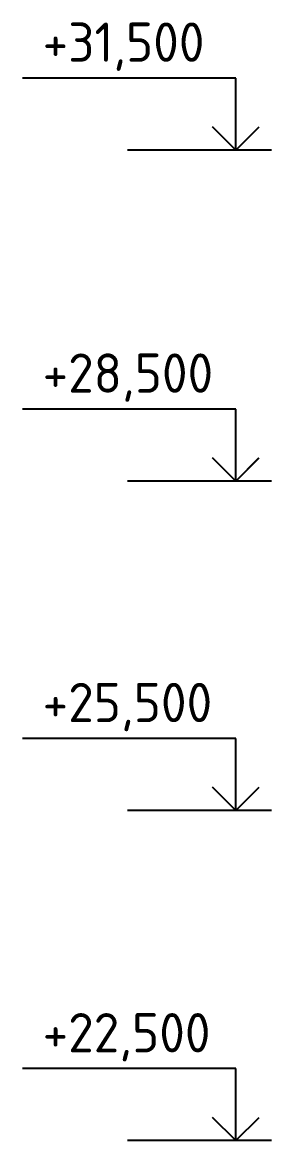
# Model space of a CAD drawing. Header units: inches. Extents: x -2431 to 214825, y 3 to 92804.
# Drawn here: x 150335 to 152601, y 34544 to 44704 of the extents above; entities that cross this region are included whole.
import ezdxf

# ---------------------------------------------------------------- set-up
doc = ezdxf.new("R2010")
doc.units = ezdxf.units.IN
doc.header["$MEASUREMENT"] = 0
doc.styles.add('Чертеж250', font='', dxfattribs={"height": 250})
doc.styles.get('Чертеж250').set_extended_font_data('GOST type B')

# ---------------------------------------------------------------- blocks, each defined once
blk = doc.blocks.new('1111')
for p, q in [((0, 654), (-1940, 654)), ((0, 0), (0, 654)), ((0, 0), (-211, 211)), ((0, 0), (211, 211)), ((326, 0), (-985, 0))]:
    blk.add_line(p, q)

msp = doc.modelspace()

# ---------------------------------------------------------------- linework, layer by layer
for p, q in [((152275.45412, 44198.25287), (150335.07861, 44198.25287)), ((152275.45412, 44198.25287), (150335.07861, 44198.25287)), ((152275.45412, 43544.34612), (152275.45412, 44198.25287)), ((152275.45412, 43544.34612), (152275.45412, 44198.25287)), ((152275.45412, 43544.34612), (152064.21334, 43755.5869)), ((152275.45412, 43544.34612), (152486.6949, 43755.5869)), ((152601.35861, 43544.34612), (151290.28012, 43544.34612)), ((152275.1026, 41191.25781), (150334.72709, 41191.25781)), ((152275.1026, 41191.25781), (150334.72709, 41191.25781)), ((152275.1026, 40537.35105), (152275.1026, 41191.25781)), ((152275.1026, 40537.35105), (152275.1026, 41191.25781)), ((152275.1026, 40537.35105), (152063.86181, 40748.59183)), ((152275.1026, 40537.35105), (152486.34338, 40748.59183)), ((152601.00709, 40537.35105), (151289.9286, 40537.35105)), ((152275.38712, 38198.25287), (150335.01162, 38198.25287)), ((152275.38712, 38198.25287), (150335.01162, 38198.25287)), ((152275.38712, 37544.34612), (152275.38712, 38198.25287)), ((152275.38712, 37544.34612), (152275.38712, 38198.25287)), ((152275.38712, 37544.34612), (152064.14634, 37755.5869)), ((152275.38712, 37544.34612), (152486.6279, 37755.5869)), ((152601.29162, 37544.34612), (151290.21312, 37544.34612)), ((152275.35362, 35198.25287), (150334.97812, 35198.25287)), ((152275.35362, 35198.25287), (150334.97812, 35198.25287)), ((152275.35362, 34544.34611), (152275.35362, 35198.25287)), ((152275.35362, 34544.34611), (152275.35362, 35198.25287)), ((152275.35362, 34544.34611), (152064.11284, 34755.58689)), ((152275.35362, 34544.34611), (152486.59441, 34755.58689)), ((152601.25812, 34544.34611), (151290.17963, 34544.34611))]:
    msp.add_line(p, q)

# ---------------------------------------------------------------- block references
for p in [(152275.45412, 43544.34612), (152275.1026, 40537.35105), (152275.38712, 37544.34612), (152275.35362, 34544.34611)]:
    msp.add_blockref('1111', p)

# ---------------------------------------------------------------- texts
at = {"style": 'Чертеж250'}
for s, p in [('+31,500', (150519.73786, 44346.70848)), ('+28,500', (150519.38634, 41339.71341)), ('+25,500', (150519.67087, 38346.70847)), ('+22,500', (150519.63737, 35346.70847))]:
    msp.add_text(s, height=356.591914, dxfattribs=at).set_placement(p)

doc.saveas('drawing.dxf')
